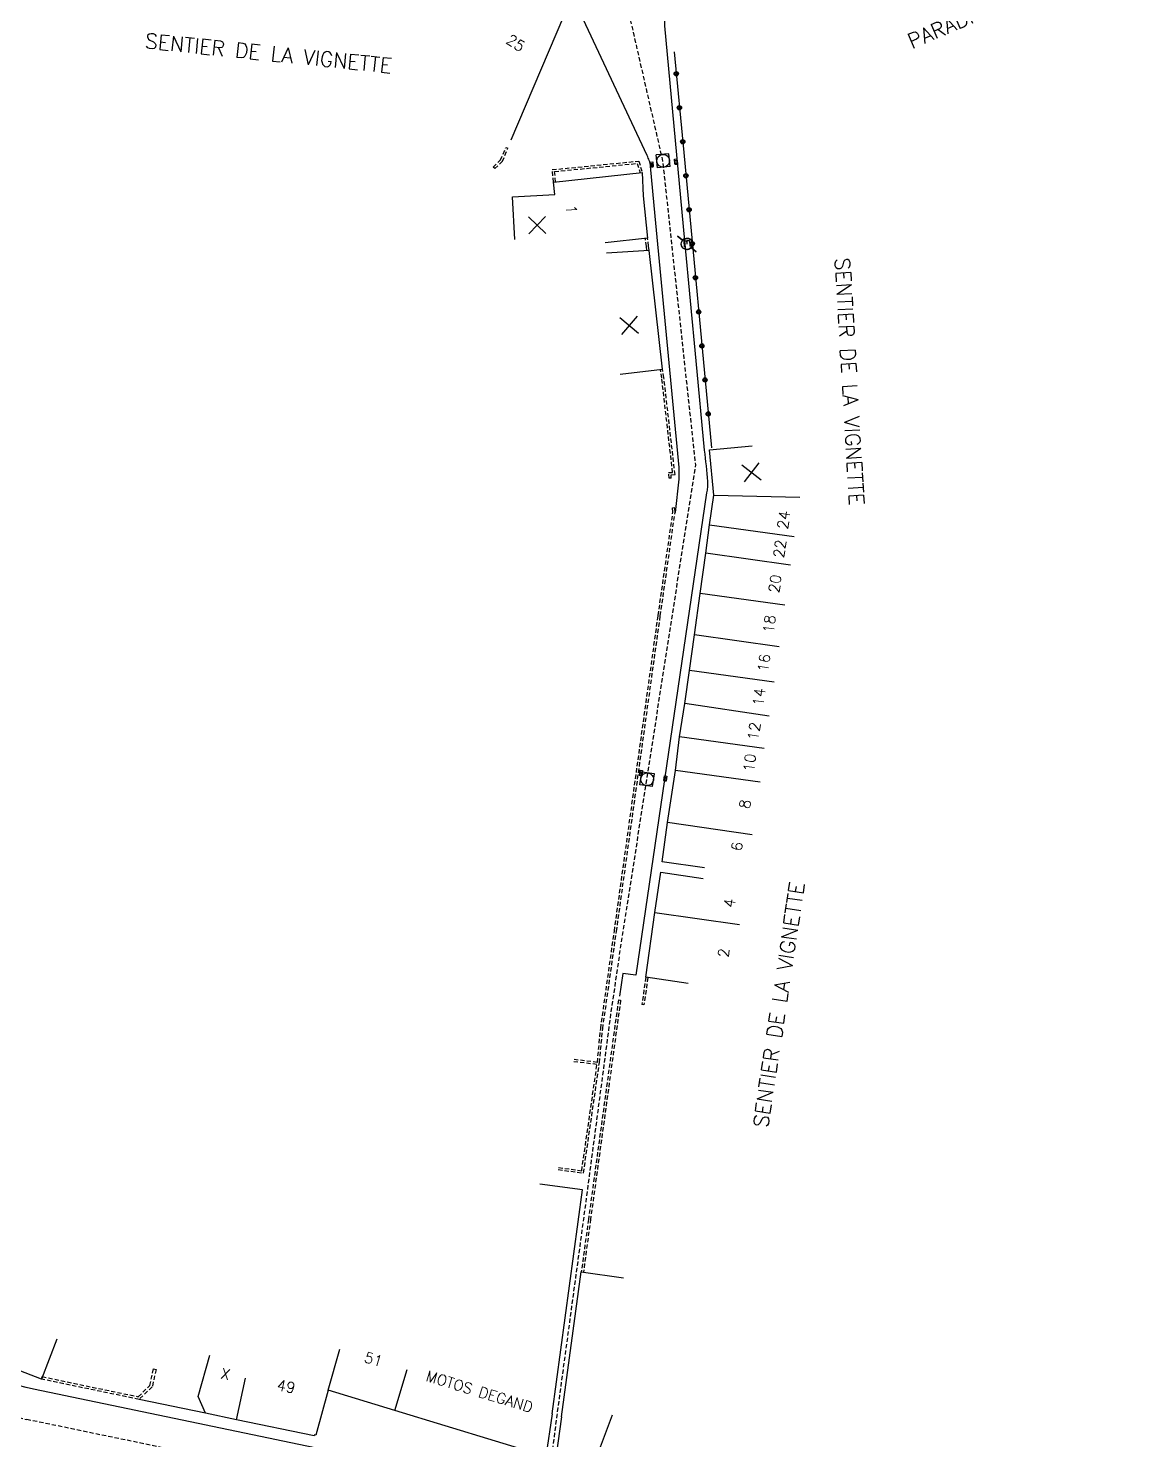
# Model space of a CAD drawing. Header units: millimetres. Extents: x 111999 to 113000, y 155000 to 156001.
# Drawn here: x 112508.1 to 112636.1, y 155653.7 to 155818.9 of the extents above; entities that cross this region are included whole.
import ezdxf
from ezdxf.enums import TextEntityAlignment as Align

# ---------------------------------------------------------------- set-up
doc = ezdxf.new("R2010")
doc.units = ezdxf.units.MM
doc.linetypes.add('DASHED', pattern=[0.75, 0.5, -0.25])
doc.layers.get('0').update_dxf_attribs({"linetype": 'CONTINUOUS'})
for name, color, linetype in [('W0001', 6, 'DASHED'), ('W0008', 7, 'CONTINUOUS'), ('W0100', 7, 'CONTINUOUS'), ('W0112', 1, 'DASHED'), ('W0322', 7, 'CONTINUOUS'), ('W0334', 7, 'CONTINUOUS'), ('W0400', 7, 'CONTINUOUS'), ('W0420', 7, 'CONTINUOUS'), ('W0471', 7, 'CONTINUOUS'), ('W0984', 7, 'CONTINUOUS'), ('W0989', 7, 'CONTINUOUS'), ('W0991', 7, 'CONTINUOUS'), ('W1102', 7, 'CONTINUOUS')]:
    doc.layers.add(name, color=color, linetype=linetype)
doc.styles.get("Standard").update_dxf_attribs({"font": 'romans.shx', "width": 0.85})

# ---------------------------------------------------------------- blocks, each defined once
blk = doc.blocks.new('T400')
for p, q in [((-0.15, 0.3), (0.15, 0.3)), ((-0.15, -0.25), (-0.15, 0.3)), ((-0.15, 0.15), (0.15, 0.15)), ((-0.15, 0), (0.15, 0)), ((0.15, 0.3), (0.15, -0.25)), ((-0.15, -0.15), (0.15, -0.15)), ((-0.15, -0.25), (-0.15, -0.3)), ((-0.15, -0.3), (0.15, -0.3)), ((0.15, -0.3), (0.15, -0.25))]:
    blk.add_line(p, q)
blk = doc.blocks.new('T420')
for p, q in [((0.75, 0.75), (-0.75, 0.75)), ((-0.75, 0.75), (-0.75, -0.75)), ((0.75, 0.75), (0.75, -0.75)), ((0.75, -0.75), (-0.75, -0.75))]:
    blk.add_line(p, q)
blk.add_ellipse((0, 0), major_axis=(-0.53, 0.53), ratio=1, start_param=3.926991, end_param=10.210176)
blk = doc.blocks.new('T471')
for p, q in [((-0.333334, 0.333334), (-0.333334, -0.333334)), ((-0.333334, 0.333334), (0.333334, 0.333334)), ((-0.333334, 0), (0, 0)), ((0.500001, 0.500001), (1.000002, 1.000002)), ((-0.500001, -0.500001), (-1.000002, -1.000002)), ((-0.333334, -0.333334), (0.333334, -0.333334))]:
    blk.add_line(p, q)
blk.add_ellipse((0, 0), major_axis=(0.471405, 0.471405), ratio=1, start_param=5.4977871438, end_param=11.780972451)
blk = doc.blocks.new('t322o')
at = {"color": 0, "linetype": 'Continuous'}
for radius in [0.25, 0.15]:
    blk.add_circle((0, 0), radius, dxfattribs=at)
blk = doc.blocks.new('t991o')
at = {"color": 0, "linetype": 'Continuous'}
for p, q in [((-1, 1), (1, -1)), ((-1, -1), (1, 1))]:
    blk.add_line(p, q, dxfattribs=at)

msp = doc.modelspace()

# ---------------------------------------------------------------- linework, layer by layer
at = {"layer": 'W0001'}
msp.add_lwpolyline([(112616.37, 155622.56), (112584.37, 155637.33, 0.046499), (112559.86, 155645.27), (112540.01, 155649.39), (112507.97, 155656.04, -0.112534), (112493.68, 155662.94), (112485.71, 155669.19), (112481.22, 155673.44), (112476.89, 155678.31), (112469.97, 155687.67), (112462.36, 155697.95), (112460.67, 155700.24), (112435.55, 155739.29), (112412.69, 155775.02, 0.104615), (112393.07, 155799.53, 0.07337), (112363.69, 155817.69, 0.117511), (112319.14, 155827.55, 0.038082), (112270.37, 155825.74, -0.060718), (112260.09, 155825, 0.031585), (112184.05, 155819.83, -0.05721), (112133.1, 155820.38, -0.002794), (112091.44, 155829.34, 0.024217), (112082, 155830.29)], format="xyb", dxfattribs=at)
at = {"layer": 'W0001', "flags": 128}
msp.add_lwpolyline([(112578.41, 155820.62), (112582.36, 155803.35), (112586.19, 155767.78), (112577.33, 155710.71), (112576.27, 155703.48), (112573.32, 155681.19), (112569.98, 155656.54), (112568.26, 155642.97)], dxfattribs=at)
at = {"layer": 'W0008', "flags": 128}
for points in [[(112583.87, 155762.22), (112584.29, 155766.13), (112584.3, 155767.48), (112581.49, 155796.89), (112580.95, 155802.74, 0.0641), (112580.8, 155803.42, 0.0222), (112580.55, 155803.99), (112571.89, 155822.5), (112571.82, 155822.62)], [(112582.57, 155821.81), (112582.56, 155819.2), (112584.91, 155794.02), (112586.26, 155779.98), (112587.23, 155769.5, -0.0118), (112587.6, 155765.84, -0.0355), (112587.6, 155765.13, -0.0123), (112587.5, 155764.5), (112579.22, 155708.05), (112577.69, 155708.25), (112577.31, 155705.61)]]:
    msp.add_lwpolyline(points, format="xyb", dxfattribs=at)
at = {"layer": 'W0008'}
msp.add_lwpolyline([(112617.72, 155626.04), (112585.84, 155640.64, 0.046623), (112560.62, 155648.81), (112540.74, 155652.94), (112508.74, 155659.58, -0.11238), (112495.93, 155665.79), (112488.08, 155671.94), (112483.82, 155675.96), (112479.71, 155680.6), (112472.88, 155689.83), (112465.28, 155700.11), (112463.65, 155702.31), (112438.6, 155741.25), (112415.69, 155777.05, -0.258217), (112414.74, 155785.26, -0.016437), (112418.27, 155791.6, -0.06168), (112421.38, 155795.59, -0.077967), (112436.34, 155806.44)], format="xyb", dxfattribs=at)
at = {"layer": 'W0100', "flags": 128}
for points in [[(112564.62, 155805.83), (112571.71, 155822.45), (112571.82, 155822.62), (112567.7, 155825.71), (112564.93, 155821.54)], [(112565.07, 155794.18), (112564.8, 155799.17), (112569.75, 155799.44), (112569.6, 155800.88), (112579.98, 155802), (112580.08, 155799.3), (112580.59, 155794.33), (112575.63, 155793.78)], [(112577.39, 155778.41), (112582.36, 155778.98), (112580.78, 155792.89), (112575.78, 155792.58)], [(112587.25, 155720.62), (112582.3, 155721.31), (112582.94, 155725.93), (112583.4, 155728.98), (112583.85, 155732.03), (112584.35, 155735.97), (112584.95, 155739.84), (112585.5, 155743.74), (112586.09, 155747.88), (112586.74, 155752.73), (112587.42, 155757.45), (112587.86, 155760.76), (112588.35, 155764.26), (112587.86, 155769.55), (112592.84, 155770.02)], [(112585.33, 155707.1), (112580.38, 155707.82), (112581.45, 155715.4), (112582.15, 155720.1), (112587.1, 155719.39)], [(112569.42, 155656.72), (112572.97, 155682.91), (112568.01, 155683.59)], [(112570.54, 155656.37), (112572.84, 155673.31), (112577.79, 155672.64)]]:
    msp.add_lwpolyline(points, dxfattribs=at)
at = {"layer": 'W0100'}
for points in [[(112511.49, 155665.44), (112509.69, 155660.77), (112500.96, 155664.13), (112502.76, 155668.8)], [(112569.42, 155656.72), (112568.71, 155651.71), (112551.01, 155657.11), (112543.24, 155659.46), (112541.77, 155654.21), (112541.61, 155654.24), (112541.58, 155654.15), (112532.5, 155655.99), (112528.88, 155656.77), (112528.02, 155658.75), (112529.37, 155663.57)], [(112570.54, 155656.37), (112569.43, 155648.53), (112572.99, 155647.22), (112581.43, 155644.07), (112586.45, 155642.16), (112591.28, 155640), (112596.22, 155637.75), (112601.2, 155635.48), (112602.43, 155640.41)]]:
    msp.add_lwpolyline(points, dxfattribs=at)
at = {"layer": 'W0112'}
for p, q in [((112563.4, 155803.48), (112564.02, 155804.94)), ((112563.61, 155803.33), (112564.25, 155804.85)), ((112564.02, 155804.94), (112564.25, 155804.85)), ((112562.54, 155802.65), (112563.4, 155803.48)), ((112562.71, 155802.47), (112563.61, 155803.33)), ((112569.45, 155802.35), (112579.57, 155803.35)), ((112569.72, 155802.13), (112579.39, 155803.08)), ((112579.39, 155803.08), (112579.73, 155801.97)), ((112579.57, 155803.35), (112579.99, 155801.98)), ((112562.71, 155802.47), (112562.54, 155802.65)), ((112569.6, 155800.88), (112569.45, 155802.35)), ((112569.84, 155800.91), (112569.72, 155802.13)), ((112580.47, 155793.37), (112580.35, 155794.31)), ((112580.53, 155792.88), (112580.47, 155793.37)), ((112580.6, 155794.29), (112580.59, 155794.33)), ((112580.71, 155793.4), (112580.6, 155794.29)), ((112580.78, 155792.89), (112580.71, 155793.4)), ((112582.26, 155777.95), (112582.11, 155778.95)), ((112582.51, 155777.98), (112582.36, 155778.98)), ((112583.81, 155766.65), (112582.51, 155777.98)), ((112583.53, 155766.89), (112582.26, 155777.95)), ((112583.06, 155766.88), (112583.53, 155766.89)), ((112583.12, 155766.22), (112583.06, 155766.88)), ((112583.34, 155766.64), (112583.81, 155766.65)), ((112583.37, 155766.24), (112583.34, 155766.64)), ((112583.37, 155766.24), (112583.12, 155766.22)), ((112581.84, 155750.17), (112583.56, 155762.25)), ((112582.09, 155750.13), (112583.81, 155762.23)), ((112583.53, 155762.78), (112583.78, 155762.79)), ((112583.56, 155762.25), (112583.53, 155762.78)), ((112583.81, 155762.23), (112583.78, 155762.79)), ((112576.71, 155713.21), (112581.84, 155750.17)), ((112576.96, 155713.18), (112582.09, 155750.13)), ((112575.11, 155701.83), (112576.71, 155713.21)), ((112575.35, 155701.8), (112576.96, 155713.18)), ((112580.38, 155707.82), (112579.94, 155704.63)), ((112580.63, 155707.78), (112580.18, 155704.59)), ((112577.19, 155705.16), (112573.68, 155679.47)), ((112577.44, 155705.12), (112573.93, 155679.51)), ((112577.19, 155705.16), (112577.44, 155705.12)), ((112580.18, 155704.59), (112579.94, 155704.63)), ((112574.72, 155697.85), (112575.11, 155701.83)), ((112574.96, 155697.82), (112575.35, 155701.8)), ((112574.68, 155697.6), (112571.96, 155697.93)), ((112574.72, 155697.85), (112571.99, 155698.18)), ((112572.89, 155685.16), (112574.68, 155697.6)), ((112573.1, 155684.88), (112574.96, 155697.82)), ((112570.17, 155685.55), (112572.89, 155685.16)), ((112570.13, 155685.31), (112573.1, 155684.88)), ((112573.68, 155679.47), (112572.84, 155673.31)), ((112573.93, 155679.51), (112573.09, 155673.28))]:
    msp.add_line(p, q, dxfattribs=at)
msp.add_lwpolyline([(112509.75, 155661.06), (112521, 155658.71), (112522.36, 155660.02), (112522.78, 155661.96), (112523.08, 155661.9), (112522.63, 155659.87), (112521.09, 155658.39), (112509.69, 155660.77)], close=True, dxfattribs=at)
at = {"layer": 'W0322', "flags": 128}
msp.add_lwpolyline([(112583.7, 155816.14), (112584.83, 155804.37), (112588.07, 155769.77)], dxfattribs=at)
at = {"layer": 'W0334'}
msp.add_lwpolyline([(112528.88, 155656.77), (112521.09, 155658.39)], dxfattribs=at)
at = {"layer": 'W1102'}
for p, q in [((112588.35, 155764.26), (112598.41, 155764.03)), ((112587.86, 155760.76), (112597.77, 155759.41)), ((112597.32, 155756.07), (112587.42, 155757.45)), ((112596.65, 155751.35), (112586.74, 155752.73)), ((112595.99, 155746.5), (112586.09, 155747.88)), ((112595.4, 155742.34), (112585.5, 155743.74)), ((112594.84, 155738.38), (112584.95, 155739.84)), ((112594.26, 155734.58), (112584.35, 155735.97)), ((112593.76, 155730.66), (112583.85, 155732.03)), ((112592.84, 155724.5), (112582.94, 155725.93)), ((112581.45, 155715.4), (112591.34, 155713.97)), ((112574.74, 155651.9), (112576.48, 155656.59))]:
    msp.add_line(p, q, dxfattribs=at)
at = {"layer": 'W1102', "flags": 128}
for points in [[(112543.24, 155659.46), (112544.59, 155664.27)], [(112532.5, 155655.99), (112533.53, 155660.88)], [(112551.01, 155657.11), (112552.46, 155661.9)]]:
    msp.add_lwpolyline(points, dxfattribs=at)

# ---------------------------------------------------------------- block references
at = {"layer": 'W0322'}
for p, rotation in [((112583.95, 155813.58), 275.4529926495135), ((112584.33, 155809.6), 275.4529926495135), ((112584.71, 155805.62), 275.4529926495135), ((112585.08, 155801.63), 275.34859213539), ((112585.46, 155797.65), 275.34859213539), ((112585.83, 155793.67), 275.34859213539), ((112586.2, 155789.69), 275.34859213539), ((112586.58, 155785.7), 275.34859213539), ((112586.95, 155781.72), 275.34859213539), ((112587.32, 155777.74), 275.34859213539), ((112587.69, 155773.75), 275.34859213539)]:
    msp.add_blockref('t322o', p, dxfattribs=dict(at, rotation=rotation))
at = {"layer": 'W0400'}
for p, rotation in [((112581.08, 155802.95), 5.469100000000058), ((112583.92, 155803.29), 5.469100000000058), ((112579.82, 155731.74), 351.8923), ((112582.68, 155731.07), 351.8923)]:
    msp.add_blockref('T400', p, dxfattribs=dict(at, rotation=rotation))
at = {"layer": 'W0420'}
for p, rotation in [((112582.42, 155803.39), 275.4691), ((112580.55, 155730.99), 261.8923)]:
    msp.add_blockref('T420', p, dxfattribs=dict(at, rotation=rotation))
at = {"layer": 'W0471', "rotation": 275.4691}
for p in [(112585.19, 155793.68), (112585.21, 155793.64)]:
    msp.add_blockref('T471', p, dxfattribs=at)
at = {"layer": 'W0991'}
for p, rotation in [((112567.67, 155795.86), 270.9393001052258), ((112578.45, 155784.12), 274.8466874220236), ((112592.76, 155766.92), 276.8955545538971)]:
    msp.add_blockref('t991o', p, dxfattribs=dict(at, rotation=rotation))

# ---------------------------------------------------------------- texts
at = {"layer": 'W0984'}
msp.add_text('MOTOS DEGAND', height=1.25, rotation=343.0073, dxfattribs=at).set_placement((112560.94, 155659.31), align=Align.MIDDLE)
at = {"layer": 'W0989'}
for s, rotation, p in [('PARADIS DES CHEVAUX', 23.0084, (112623.56, 155822.53)), ('SENTIER DE LA VIGNETTE', 354.1867, (112536.25, 155815.98)), ('SENTIER DE LA VIGNETTE', 273.3242, (112604.23, 155777.55)), ('SENTIER DE LA VIGNETTE', 81.4296, (112595.97, 155704.6))]:
    msp.add_text(s, height=1.75, rotation=rotation, dxfattribs=at).set_placement(p, align=Align.MIDDLE)
at = {"layer": 'W0991'}
for s, rotation, p in [('25', 326.4513, (112565.17, 155817.19)), ('1', 272.7657, (112571.68, 155797.7)), ('24', 82.1274, (112596.52, 155761.35)), ('22', 82.3506, (112596.06, 155757.97)), ('20', 81.8872, (112595.5, 155753.89)), ('18', 82.2588, (112594.84, 155749.16)), ('16', 81.879, (112594.21, 155744.61)), ('14', 82.0155, (112593.64, 155740.61)), ('12', 81.2873, (112593.05, 155736.61)), ('10', 82.7343, (112592.54, 155732.92)), ('8', 81.4907, (112592, 155728.08)), ('6', 81.5643, (112591.06, 155723.12)), ('4', 81.4707, (112590.2, 155716.49)), ('2', 83.8931, (112589.49, 155710.68)), ('51', 343.2196, (112548.53, 155663.09)), ('X', 347.9083, (112531.21, 155661.38)), ('49', 348.5712, (112538.31, 155659.91))]:
    msp.add_text(s, height=1.25, rotation=rotation, dxfattribs=at).set_placement(p, align=Align.MIDDLE)

doc.saveas('drawing.dxf')
